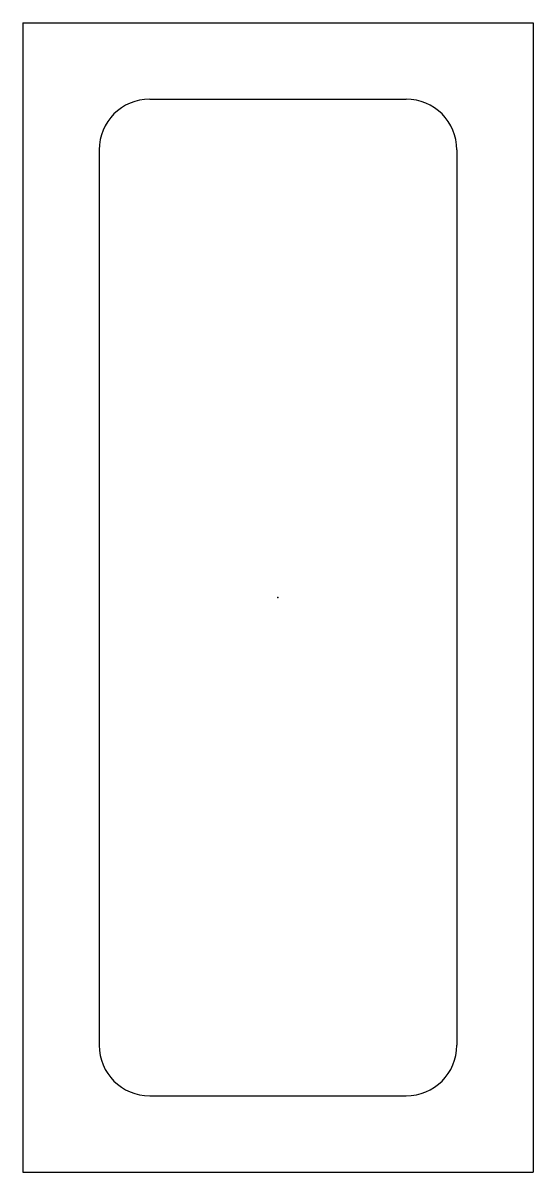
# Model space of a CAD drawing. Header units: millimetres. Extents: x -64 to 37, y -148 to 78.
import ezdxf

# ---------------------------------------------------------------- set-up
doc = ezdxf.new("R2010")
doc.units = ezdxf.units.MM
doc.header["$PDSIZE"] = -1

msp = doc.modelspace()

# ---------------------------------------------------------------- linework, layer by layer
at = {"color": 7, "linetype": 'Continuous'}
for p, q in [((-63.7, 77.98), (36.8, 77.98)), ((-63.7, 77.98), (-63.7, -148.42)), ((36.8, 77.98), (36.8, -148.42)), ((-38.7, 62.98), (11.8, 62.98)), ((-48.7, 52.98), (-48.7, -123.42)), ((21.8, 52.98), (21.8, -123.42)), ((-38.7, -133.42), (11.8, -133.42)), ((-63.7, -148.42), (36.8, -148.42))]:
    msp.add_line(p, q, dxfattribs=at)
for centre, start, end in [((-38.7, 52.98), 90, 180), ((11.8, 52.98), 0, 90), ((-38.7, -123.42), 180, 270), ((11.8, -123.42), 270, 0)]:
    msp.add_arc(centre, 10, start, end, dxfattribs=at)
msp.add_point((-13.45, -35.22), dxfattribs=at)

doc.saveas('drawing.dxf')
